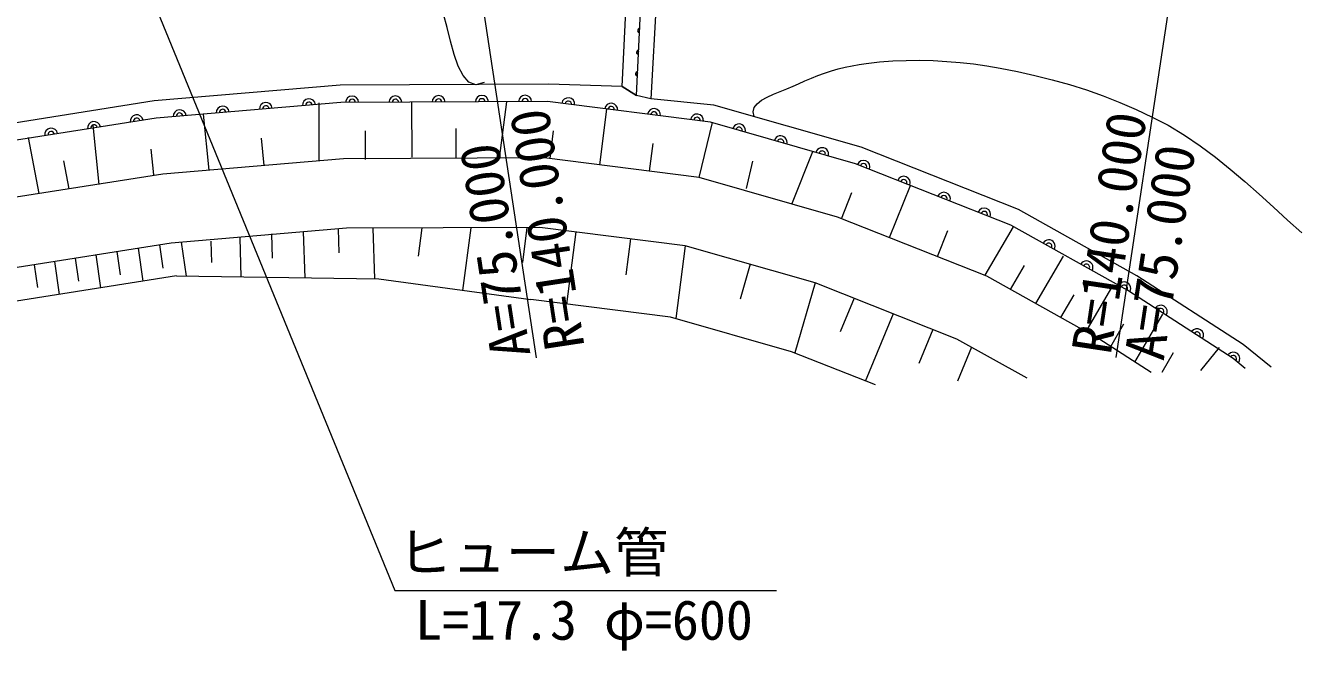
# Model space of a CAD drawing. Units: millimetres, scale not verified. Extents: x 40000 to 680000, y 20000 to 380000.
# Drawn here: x 338998 to 397856, y 266564 to 295456 of the extents above; entities that cross this region are included whole.
import ezdxf
from ezdxf.enums import TextEntityAlignment as Align

# ---------------------------------------------------------------- set-up
doc = ezdxf.new("R2010")
doc.units = ezdxf.units.MM
doc.header["$LTSCALE"] = 1000
doc.layers.add('M-BGD', color=7, linetype='Continuous', lineweight=13)
doc.layers.add('M-STR-HTXT', color=7, linetype='Continuous', lineweight=13)
doc.styles.add('ＭＳ ゴシック', font='')
doc.styles.get('ＭＳ ゴシック').set_extended_font_data('MS Gothic')

msp = doc.modelspace()

# ---------------------------------------------------------------- linework, layer by layer
at = {"layer": 'M-BGD'}
for p, q in [((366583, 292629), (367199, 305497)), ((367253, 292218), (367904, 305826)), ((368678, 305758), (367908, 292068)), ((353543, 292691), (344943, 291965)), ((363181, 292736), (353543, 292691)), ((366583, 292629), (363181, 292736)), ((367253, 292218), (366583, 292629)), ((366583, 292629), (367253, 292218)), ((344943, 291965), (337187, 290742)), ((367908, 292068), (367253, 292218)), ((370830, 291771), (367908, 292068)), ((353578, 291892), (345039, 291170)), ((347484, 288767), (347226, 291354)), ((352583, 289198), (352570, 291887)), ((363133, 291935), (353578, 291892)), ((356870, 289373), (356858, 291907)), ((360921, 289325), (361253, 291927)), ((370669, 290985), (363133, 291935)), ((365553, 289009), (365881, 291585)), ((377632, 289823), (370830, 291771)), ((345039, 291170), (337324, 289953)), ((342400, 288102), (342127, 290845)), ((370145, 288430), (370757, 290963)), ((377374, 289065), (370669, 290985)), ((339629, 287685), (339139, 290281)), ((350031, 288983), (349905, 290246)), ((354726, 289260), (354720, 290578)), ((358913, 289316), (358907, 290699)), ((363254, 289300), (363418, 290589)), ((344931, 288552), (344813, 289731)), ((367849, 288720), (368013, 290006)), ((374430, 287203), (375399, 289631)), ((384902, 286948), (377632, 289823)), ((341013, 287903), (340768, 289199)), ((353694, 289292), (345351, 288587)), ((362975, 289335), (353694, 289292)), ((370145, 288430), (362975, 289335)), ((372327, 287914), (372631, 289176)), ((384559, 286223), (377374, 289065)), ((345351, 288587), (337770, 287392)), ((376536, 286600), (370145, 288430)), ((378950, 285650), (379909, 288054)), ((376729, 286524), (377211, 287732)), ((390382, 283890), (384902, 286948)), ((353836, 286083), (345737, 285399)), ((362781, 286124), (353836, 286083)), ((355059, 286089), (355133, 283742)), ((357325, 286099), (357154, 284799)), ((359590, 286109), (359209, 283207)), ((362183, 286121), (361970, 284496)), ((369499, 285276), (362781, 286124)), ((383442, 283869), (376536, 286600)), ((383372, 283909), (384684, 286150)), ((389969, 283204), (384559, 286223)), ((347561, 285479), (347592, 284493)), ((348905, 285641), (348961, 283836)), ((350373, 285818), (350408, 284707)), ((351844, 285915), (351910, 283796)), ((353450, 286050), (353485, 284940)), ((364442, 285922), (364006, 282576)), ((366971, 285599), (366752, 283923)), ((381161, 284780), (381639, 285977)), ((345737, 285399), (338320, 284229)), ((343226, 285003), (343381, 283934)), ((344202, 285157), (344423, 283632)), ((345199, 285314), (345354, 284240)), ((346199, 285438), (346426, 283871)), ((369499, 285276), (369061, 281917)), ((375502, 283558), (369499, 285276)), ((339399, 284399), (339551, 283341)), ((340336, 284547), (340557, 283022)), ((341293, 284698), (341447, 283635)), ((342250, 284849), (342470, 283324)), ((372500, 284417), (372036, 282806)), ((384539, 283257), (385182, 284356)), ((385706, 282606), (386991, 284799)), ((345977, 283877), (338584, 282711)), ((345977, 283877), (355334, 283749)), ((355334, 283749), (362361, 282792)), ((388629, 280975), (383442, 283869)), ((395301, 280713), (390382, 283890)), ((375502, 283558), (374573, 280331)), ((382064, 280962), (375502, 283558)), ((388033, 281307), (389289, 283453)), ((394829, 280066), (389969, 283204)), ((368822, 281977), (362361, 282792)), ((377308, 282844), (376668, 281288)), ((386870, 281957), (387487, 283011)), ((374419, 280375), (368822, 281977)), ((379114, 282129), (377823, 278993)), ((390282, 279893), (391581, 282111)), ((380944, 281405), (380294, 279824)), ((389172, 280624), (389785, 281671)), ((385306, 279153), (382064, 280962)), ((391049, 279412), (388629, 280975)), ((378304, 278838), (374419, 280375)), ((382737, 280587), (382087, 279008)), ((391547, 279434), (392075, 280335)), ((393346, 279515), (394208, 280573)), ((396584, 279661), (395301, 280713)), ((395388, 279607), (394829, 280066))]:
    msp.add_line(p, q, dxfattribs=at)
for points in [[(360202, 292813), (359814, 292717), (359492, 292838), (359227, 293137), (359005, 293576), (358816, 294118), (358648, 294724), (358489, 295357), (358328, 295977)], [(372689, 291252), (372634, 291468), (372684, 291663), (372822, 291840), (373029, 292000), (373287, 292147), (373580, 292282), (373890, 292408), (374197, 292527), (374486, 292643), (374738, 292756), (375032, 292897), (375332, 293027), (375637, 293148), (375946, 293257), (376259, 293357), (376575, 293446), (376894, 293525), (377214, 293594), (377536, 293651), (377859, 293699), (378476, 293768), (379096, 293814), (379718, 293840), (380342, 293846), (380965, 293831), (381588, 293797), (382210, 293745), (382830, 293675), (383446, 293587), (384059, 293483), (384865, 293325), (385669, 293146), (386469, 292945), (387264, 292721), (388051, 292473), (388830, 292200), (389598, 291901), (390354, 291575), (391096, 291222), (391822, 290840), (392579, 290391), (393308, 289899), (394014, 289373), (394701, 288819), (395374, 288243), (396037, 287653), (396694, 287055), (397350, 286457), (398009, 285864)]]:
    msp.add_lwpolyline(points, dxfattribs=at)
for centre, radius, start, end in [((367396, 295215), 100, 87.25802, 267.25802), ((367396, 295215), 50, 87.25802, 267.25802), ((367348, 294216), 100, 87.25802, 267.25802), ((367348, 294216), 50, 87.25802, 267.25802), ((367301, 293217), 100, 87.25802, 267.25802), ((367301, 293217), 50, 87.25802, 267.25802), ((352104, 291767), 300, 4.82989, 184.82989), ((354099, 291894), 300, 0.2624, 180.2624), ((354099, 291894), 150, 0.2624, 180.2624), ((356099, 291903), 300, 0.2624, 180.2624), ((356099, 291903), 150, 0.2624, 180.2624), ((358099, 291912), 300, 0.2624, 180.2624), ((358099, 291912), 150, 0.2624, 180.2624), ((360099, 291921), 300, 0.2624, 180.2624), ((360099, 291921), 150, 0.2624, 180.2624), ((362099, 291931), 300, 0.2624, 180.2624), ((362099, 291931), 150, 0.2624, 180.2624), ((364091, 291814), 300, 352.80943, 172.80943), ((364091, 291814), 150, 352.80943, 172.80943), ((346126, 291262), 300, 4.82989, 184.82989), ((346126, 291262), 150, 4.82989, 184.82989), ((348118, 291430), 300, 4.82989, 184.82989), ((348118, 291430), 150, 4.82989, 184.82989), ((350111, 291599), 300, 4.82989, 184.82989), ((350111, 291599), 150, 4.82989, 184.82989), ((352104, 291767), 150, 4.82989, 184.82989), ((366076, 291564), 300, 352.80943, 172.80943), ((366076, 291564), 150, 352.80943, 172.80943), ((368060, 291314), 300, 352.80943, 172.80943), ((368060, 291314), 150, 352.80943, 172.80943), ((370044, 291063), 300, 352.80943, 172.80943), ((342165, 290717), 300, 8.96174, 188.96174), ((342165, 290717), 150, 8.96174, 188.96174), ((344141, 291028), 300, 8.96174, 188.96174), ((344141, 291028), 150, 8.96174, 188.96174), ((370044, 291063), 150, 352.80943, 172.80943), ((371986, 290607), 300, 344.02434, 164.02434), ((340189, 290405), 300, 8.96174, 188.96174), ((340189, 290405), 150, 8.96174, 188.96174), ((371986, 290607), 150, 344.02434, 164.02434), ((373909, 290057), 300, 344.02434, 164.02434), ((373909, 290057), 150, 344.02434, 164.02434), ((375832, 289507), 300, 344.02434, 164.02434), ((375832, 289507), 150, 344.02434, 164.02434), ((377742, 288919), 300, 338.41895, 158.41895), ((377742, 288919), 150, 338.41895, 158.41895), ((379602, 288184), 300, 338.41895, 158.41895), ((379602, 288184), 150, 338.41895, 158.41895), ((381462, 287448), 300, 338.41895, 158.41895), ((381462, 287448), 150, 338.41895, 158.41895), ((383321, 286713), 300, 338.41895, 158.41895), ((383321, 286713), 150, 338.41895, 158.41895), ((386305, 285249), 300, 330.84236, 150.84236), ((386305, 285249), 150, 330.84236, 150.84236), ((388052, 284274), 300, 330.84236, 150.84236), ((388052, 284274), 150, 330.84236, 150.84236), ((389798, 283300), 300, 330.84236, 150.84236), ((389798, 283300), 150, 330.84236, 150.84236), ((391485, 282226), 300, 327.14555, 147.14555), ((391485, 282226), 150, 327.14555, 147.14555), ((393165, 281141), 300, 327.14555, 147.14555), ((393165, 281141), 150, 327.14555, 147.14555), ((394844, 280054), 300, 320.63476, 140.63476), ((394844, 280054), 150, 320.63476, 140.63476)]:
    msp.add_arc(centre, radius, start, end, dxfattribs=at)
at = {"layer": 'M-STR-HTXT'}
for p, q in [((355025, 330018), (362616, 280092)), ((396932, 330045), (389407, 280109))]:
    msp.add_line(p, q, dxfattribs=at)
msp.add_lwpolyline([(334114, 322875), (356072, 269346), (373718, 269346)], dxfattribs=at)

# ---------------------------------------------------------------- texts
at = {"layer": 'M-STR-HTXT', "style": 'ＭＳ ゴシック'}
for s, rotation, p in [('R=140.000', 98.645, (363099, 286022)), ('R=140.000', 81.43, (389102, 285879)), ('A=75.000', 98.645, (360691, 285049)), ('A=75.000', 81.43, (391456, 284989))]:
    msp.add_text(s, height=1833, rotation=rotation, dxfattribs=at).set_placement(p, align=Align.MIDDLE_CENTER)
for s, p in [('ヒューム管', (362463, 269636)), ('L=17.3 φ=600', (364820, 266513))]:
    msp.add_text(s, height=1833, dxfattribs=at).set_placement(p, align=Align.BOTTOM_CENTER)

doc.saveas('drawing.dxf')
